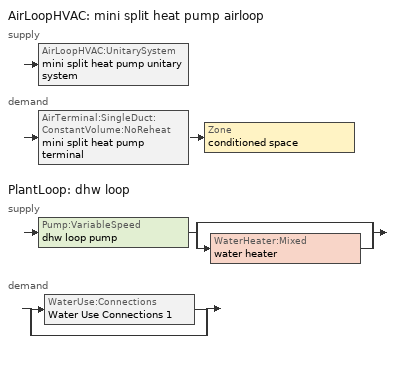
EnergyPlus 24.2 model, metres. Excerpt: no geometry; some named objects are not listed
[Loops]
AirLoopHVAC 'mini split heat pump airloop'
 supply: AirLoopHVAC:UnitarySystem 'mini split heat pump unitary system'
 demand: AirTerminal:SingleDuct:ConstantVolume:NoReheat 'mini split heat pump terminal' > Zone 'conditioned space'
PlantLoop 'dhw loop'
 supply: Pump:VariableSpeed 'dhw loop pump' > split
  | bypass
  | WaterHeater:Mixed 'water heater'
 demand: split
  | WaterUse:Connections 'Water Use Connections 1'
  | bypass
[ZoneControl:Thermostat]
conditioned space Thermostat: Zone or ZoneList=conditioned space; Control Type Schedule=conditioned space Thermostat Schedule; Control 1=conditioned space temperature setpoint; Temperature Difference Between Cutout And Setpoint {deltaC}=0
[ThermostatSetpoint:DualSetpoint]
conditioned space temperature setpoint: Heating Setpoint Temperature Schedule=heating setpoint; Cooling Setpoint Temperature Schedule=cooling setpoint
[AirLoopHVAC:UnitarySystem] Control Type=Load; Controlling Zone or Thermostat Location=conditioned space; Dehumidification Control Type=None; Availability Schedule=Always On Discrete; Fan Placement=BlowThrough; DX Heating Coil Sizing Ratio=1; Use DOAS DX Cooling Coil=No; Minimum Supply Air Temperature {C}=2; Latent Load Control=SensibleOnlyLoadControl; Heating Supply Air Flow Rate Method=SupplyAirFlowRate; No Load Supply Air Flow Rate Method=SupplyAirFlowRate; No Load Supply Air Flow Rate {m3/s}=0; No Load Supply Air Flow Rate Control Set To Low Speed=Yes; Maximum Supply Air Temperature {C}=48.8889; Maximum Outdoor Dry-Bulb Temperature for Supplemental Heater Operation {C}=21; Ancillary On-Cycle Electric Power {W}=0; Ancillary Off-Cycle Electric Power {W}=0
Name | Supply Fan | Supply Air Fan Operating Mode Schedule | Heating Coil | Cooling Supply Air Flow Rate Method | Heating Supply Air Flow Rate {m3/s} | Cooling Coil | Cooling Supply Air Flow Rate {m3/s} | Design Specification Multispeed Object
unit heater unitary system | unit heater supply fan | unit heater auto fan schedule | unit heater htg coil | None | 0.00141584
mini split heat pump unitary system | mini split heat pump supply fan | mini split heat pump auto fan schedule | mini split heat pump htg coil | SupplyAirFlowRate | 0.637601 | mini split heat pump clg coil | 0.637601 | Unitary System Performance Multispeed 1
[Fan:SystemModel] Availability Schedule=Always On Discrete; Speed Control Method=Discrete; Electric Power Minimum Flow Rate Fraction=0.2; Design Pressure Rise {Pa}=500; Motor Efficiency=1; Motor In Air Stream Fraction=1; Design Electric Power Consumption {W}=Autosize; Design Power Sizing Method=PowerPerFlow; Electric Power Per Unit Flow Rate Per Unit Pressure {W/((m3/s)-Pa)}=1.66667; Fan Total Efficiency=0.7; Motor Loss Radiative Fraction=0
Name | Design Maximum Air Flow Rate {m3/s} | Electric Power Per Unit Flow Rate {W/(m3/s)} | Number of Speeds | Speed Flow Fraction 1 | Speed Electric Power Fraction 1 | Speed Flow Fraction 2 | Speed Electric Power Fraction 2 | Speed Flow Fraction 3 | Speed Electric Power Fraction 3 | Speed Flow Fraction 4 | Speed Electric Power Fraction 4
unit heater supply fan | 0.00141584 | 1e-06 | 1 | 1 | 1
mini split heat pump supply fan | 0.785223 | 148.322 | 4 | 0.20706 | 0.00888 | 0.252 | 0.016 | 0.812 | 0.53539 | 1 | 1
[Coil:Heating:Fuel]
unit heater htg coil: Availability Schedule=Always On Discrete; Fuel Type=Propane; Burner Efficiency=0.3; Nominal Capacity {W}=0.293071; On Cycle Parasitic Electric Load {W}=0; Off Cycle Parasitic Fuel Load {W}=0
[ZoneHVAC:Baseboard:Convective:Electric]
electric baseboard: Availability Schedule=Always On Discrete; Heating Design Capacity {W}=13065.7; Efficiency=1
[AirTerminal:SingleDuct:ConstantVolume:NoReheat]
mini split heat pump terminal: Availability Schedule=Always On Discrete; Maximum Air Flow Rate {m3/s}=0.637601
[Zone equipment]
conditioned space: unit heater unitary system, electric baseboard, mini split heat pump terminal
[AirLoopHVAC]
mini split heat pump airloop: Design Supply Air Flow Rate {m3/s}=0.637601; Design Return Air Flow Fraction of Supply Air Flow=1
[Sizing:System]
mini split heat pump airloop: Type of Load to Size On=Sensible; Design Outdoor Air Flow Rate {m3/s}=Autosize; Central Heating Maximum System Air Flow Ratio=0.3; Preheat Design Temperature {C}=7; Preheat Design Humidity Ratio {kgWater/kgDryAir}=0.008; Precool Design Temperature {C}=12.8; Precool Design Humidity Ratio {kgWater/kgDryAir}=0.008; Central Cooling Design Supply Air Temperature {C}=12.8; Central Heating Design Supply Air Temperature {C}=16.7; Type of Zone Sum to Use=NonCoincident; 100% Outdoor Air in Cooling=Yes; 100% Outdoor Air in Heating=Yes; Central Cooling Design Supply Air Humidity Ratio {kgWater/kgDryAir}=0.0085; Central Heating Design Supply Air Humidity Ratio {kgWater/kgDryAir}=0.008; Cooling Supply Air Flow Rate Method=DesignDay; Cooling Supply Air Flow Rate {m3/s}=0; Cooling Supply Air Flow Rate Per Floor Area {m3/s-m2}=0.00996765; Cooling Fraction of Autosized Cooling Supply Air Flow Rate=1; Cooling Supply Air Flow Rate Per Unit Cooling Capacity {m3/s-W}=3.94755e-05; Heating Supply Air Flow Rate Method=DesignDay; Heating Supply Air Flow Rate {m3/s}=0; Heating Supply Air Flow Rate Per Floor Area {m3/s-m2}=0.00996765; Heating Fraction of Autosized Heating Supply Air Flow Rate=1; Heating Fraction of Autosized Cooling Supply Air Flow Rate=1; Heating Supply Air Flow Rate Per Unit Heating Capacity {m3/s-W}=3.15882e-05; System Outdoor Air Method=ZoneSum; Zone Maximum Outdoor Air Fraction=1; Cooling Design Capacity Method=CoolingDesignCapacity; Cooling Design Capacity {W}=Autosize; Cooling Design Capacity Per Floor Area {W/m2}=234.7; Fraction of Autosized Cooling Design Capacity=1; Heating Design Capacity Method=HeatingDesignCapacity; Heating Design Capacity {W}=Autosize; Heating Design Capacity Per Floor Area {W/m2}=157; Fraction of Autosized Heating Design Capacity=1; Central Cooling Capacity Control Method=OnOff; Occupant Diversity=Autosize
[AvailabilityManager:Scheduled]
mini split heat pump airloop Availability Manager: Schedule=Always On Discrete
[Coil:Heating:DX:MultiSpeed]
mini split heat pump htg coil: Availability Schedule=Always On Discrete; Minimum Outdoor Dry-Bulb Temperature for Compressor Operation {C}=-28.8889; Crankcase Heater Capacity {W}=50; Maximum Outdoor Dry-Bulb Temperature for Crankcase Heater Operation {C}=10; Defrost Energy Input Ratio Function of Temperature Curve=Defrosteir; Maximum Outdoor Dry-Bulb Temperature for Defrost Operation {C}=4.44444; Defrost Strategy=ReverseCycle; Defrost Control=Timed; Defrost Time Period Fraction=0.058333; Resistive Defrost Heater Capacity {W}=AutoSize; Apply Part Load Fraction to Speeds Greater than 1=No; Fuel Type=Electricity; Region number for Calculating HSPF=4; Number of Speeds=2; Speed Gross Rated Heating Capacity 1 {W}=3684.38; Speed Gross Rated Heating COP 1 {W/W}=3.44505; Speed Rated Air Flow Rate 1 {m3/s}=0.197872; Speed Rated Supply Air Fan Power Per Volume Flow Rate 2017 1 {W/(m3/s)}=773.3; Speed Rated Supply Air Fan Power Per Volume Flow Rate 2023 1 {W/(m3/s)}=934.4; Speed Heating Capacity Function of Temperature Curve Name 1=Heat-CAP-fT1; Speed Heating Capacity Function of Flow Fraction Curve Name 1=Heat-CAP-fFF1; Speed Energy Input Ratio Function of Temperature Curve Name 1=Heat-EIR-fT1; Speed Energy Input Ratio Function of Flow Fraction Curve Name 1=Heat-EIR-fFF1; Speed Part Load Fraction Correlation Curve Name 1=Heat-PLF-fPLR1; Speed Rated Waste Heat Fraction of Power Input 1=0.2; Speed Waste Heat Function of Temperature Curve Name 1=ConstantBiquadratic 1; Speed Gross Rated Heating Capacity 2 {W}=14511.5; Speed Gross Rated Heating COP 2 {W/W}=2.26313; Speed Rated Air Flow Rate 2 {m3/s}=0.785204; Speed Rated Supply Air Fan Power Per Volume Flow Rate 2017 2 {W/(m3/s)}=773.3; Speed Rated Supply Air Fan Power Per Volume Flow Rate 2023 2 {W/(m3/s)}=934.4; Speed Heating Capacity Function of Temperature Curve Name 2=Heat-CAP-fT2; Speed Heating Capacity Function of Flow Fraction Curve Name 2=Heat-CAP-fFF2; Speed Energy Input Ratio Function of Temperature Curve Name 2=Heat-EIR-fT2; Speed Energy Input Ratio Function of Flow Fraction Curve Name 2=Heat-EIR-fFF2; Speed Part Load Fraction Correlation Curve Name 2=Heat-PLF-fPLR2; Speed Rated Waste Heat Fraction of Power Input 2=0.2; Speed Waste Heat Function of Temperature Curve Name 2=ConstantBiquadratic 1
[Coil:Cooling:DX:MultiSpeed]
mini split heat pump clg coil: Availability Schedule=Always On Discrete; Condenser Type=AirCooled; Minimum Outdoor Dry-Bulb Temperature for Compressor Operation {C}=-25; Apply Part Load Fraction to Speeds Greater than 1=No; Apply Latent Degradation to Speeds Greater than 1=No; Crankcase Heater Capacity {W}=50; Maximum Outdoor Dry-Bulb Temperature for Crankcase Heater Operation {C}=10; Basin Heater Capacity {W/K}=0; Basin Heater Setpoint Temperature {C}=2; Fuel Type=Electricity; Number of Speeds=2; Speed Gross Rated Total Cooling Capacity 1 {W}=3029.89; Speed Gross Rated Sensible Heat Ratio 1=0.806404; Speed Gross Rated Cooling COP 1 {W/W}=2.66132; Speed Rated Air Flow Rate 1 {m3/s}=0.162584; Speed Rated Evaporator Fan Power Per Volume Flow Rate 2017 1 {W/(m3/s)}=773.3; Speed Rated Evaporator Fan Power Per Volume Flow Rate 2023 1 {W/(m3/s)}=934.4; Speed Total Cooling Capacity Function of Temperature Curve Name 1=Cool-CAP-fT1; Speed Total Cooling Capacity Function of Flow Fraction Curve Name 1=Cool-CAP-fFF1; Speed Energy Input Ratio Function of Temperature Curve Name 1=Cool-EIR-fT1; Speed Energy Input Ratio Function of Flow Fraction Curve Name 1=Cool-EIR-fFF1; Speed Part Load Fraction Correlation Curve Name 1=Cool-PLF-fPLR1; Speed Nominal Time for Condensate Removal to Begin 1 {s}=1000; Speed Ratio of Initial Moisture Evaporation Rate and Steady State Latent Capacity 1=1.5; Speed Maximum Cycling Rate 1 {cycles/hr}=3; Speed Latent Capacity Time Constant 1 {s}=45; Speed Rated Waste Heat Fraction of Power Input 1=0.2; Speed Waste Heat Function of Temperature Curve Name 1=ConstantBiquadratic; Speed Evaporative Condenser Effectiveness 1=0.9; Speed Evaporative Condenser Air Flow Rate 1 {m3/s}=AutoSize; Speed Rated Evaporative Condenser Pump Power Consumption 1 {W}=AutoSize; Speed Gross Rated Total Cooling Capacity 2 {W}=11940.2; Speed Gross Rated Sensible Heat Ratio 2=0.759942; Speed Gross Rated Cooling COP 2 {W/W}=2.2379; Speed Rated Air Flow Rate 2 {m3/s}=0.637585; Speed Rated Evaporator Fan Power Per Volume Flow Rate 2017 2 {W/(m3/s)}=773.3; Speed Rated Evaporator Fan Power Per Volume Flow Rate 2023 2 {W/(m3/s)}=934.4; Speed Total Cooling Capacity Function of Temperature Curve Name 2=Cool-CAP-fT2; Speed Total Cooling Capacity Function of Flow Fraction Curve Name 2=Cool-CAP-fFF2; Speed Energy Input Ratio Function of Temperature Curve Name 2=Cool-EIR-fT2; Speed Energy Input Ratio Function of Flow Fraction Curve Name 2=Cool-EIR-fFF2; Speed Part Load Fraction Correlation Curve Name 2=Cool-PLF-fPLR2; Speed Nominal Time for Condensate Removal to Begin 2 {s}=1000; Speed Ratio of Initial Moisture Evaporation Rate and Steady State Latent Capacity 2=1.5; Speed Maximum Cycling Rate 2 {cycles/hr}=3; Speed Latent Capacity Time Constant 2 {s}=45; Speed Rated Waste Heat Fraction of Power Input 2=0.2; Speed Waste Heat Function of Temperature Curve Name 2=ConstantBiquadratic; Speed Evaporative Condenser Effectiveness 2=0.9; Speed Evaporative Condenser Air Flow Rate 2 {m3/s}=AutoSize; Speed Rated Evaporative Condenser Pump Power Consumption 2 {W}=AutoSize
[UnitarySystemPerformance:Multispeed]
Unitary System Performance Multispeed 1: Number of Speeds for Heating=2; Number of Speeds for Cooling=2; Single Mode Operation=No; No Load Supply Air Flow Rate Ratio=1; Heating Speed Supply Air Flow Ratio 1=0.310345; Cooling Speed Supply Air Flow Ratio 1=0.255; Heating Speed Supply Air Flow Ratio 2=1.23153; Cooling Speed Supply Air Flow Ratio 2=1
[PlantLoop]
dhw loop: Fluid Type=Water; Plant Equipment Operation Scheme=dhw loop Operation Schemes; Maximum Loop Temperature {C}=100; Minimum Loop Temperature {C}=0; Maximum Loop Flow Rate {m3/s}=0.01; Minimum Loop Flow Rate {m3/s}=0; Plant Loop Volume {m3}=0.003; Load Distribution Scheme=Optimal; Plant Loop Demand Calculation Scheme=SingleSetpoint; Common Pipe Simulation=None
[Sizing:Plant]
dhw loop: Loop Type=Heating; Design Loop Exit Temperature {C}=56; Loop Design Temperature Difference {deltaC}=5.55556; Sizing Option=NonCoincident; Zone Timesteps in Averaging Window=1; Coincident Sizing Factor Mode=None
[Pump:VariableSpeed]
dhw loop pump: Design Maximum Flow Rate {m3/s}=0.01; Design Pump Head {Pa}=1; Design Power Consumption {W}=0; Motor Efficiency=0.85; Fraction of Motor Inefficiencies to Fluid Stream=0; Coefficient 1 of the Part Load Performance Curve=0; Coefficient 2 of the Part Load Performance Curve=1; Coefficient 3 of the Part Load Performance Curve=0; Coefficient 4 of the Part Load Performance Curve=0; Design Minimum Flow Rate {m3/s}=0; Pump Control Type=Intermittent; Skin Loss Radiative Fraction=0.5; Design Power Sizing Method=PowerPerFlowPerPressure; Design Electric Power per Unit Flow Rate {W/(m3/s)}=348701.1; Design Shaft Power per Unit Flow Rate per Unit Head {W/((m3/s)-Pa)}=1.28205; Design Minimum Flow Rate Fraction=0
[WaterHeater:Mixed]
water heater: Tank Volume {m3}=0.245635; Setpoint Temperature Schedule=water heater setpoint; Deadband Temperature Difference {deltaC}=2; Maximum Temperature Limit {C}=99; Heater Control Type=Cycle; Heater Maximum Capacity {W}=11999.8; Heater Minimum Capacity {W}=0; Heater Ignition Minimum Flow Rate {m3/s}=0; Heater Ignition Delay {s}=0; Heater Fuel Type=Electricity; Heater Thermal Efficiency=1; Off Cycle Parasitic Fuel Consumption Rate {W}=0; Off Cycle Parasitic Fuel Type=Electricity; Off Cycle Parasitic Heat Fraction to Tank=0; On Cycle Parasitic Fuel Consumption Rate {W}=0; On Cycle Parasitic Fuel Type=Electricity; On Cycle Parasitic Heat Fraction to Tank=0; Ambient Temperature Indicator=Zone; Ambient Temperature Zone=conditioned space; Off Cycle Loss Coefficient to Ambient Temperature {W/K}=2.93714; Off Cycle Loss Fraction to Zone=1; On Cycle Loss Coefficient to Ambient Temperature {W/K}=2.93714; On Cycle Loss Fraction to Zone=1; Use Side Effectiveness=1; Source Side Effectiveness=1; Use Side Design Flow Rate {m3/s}=Autosize; Source Side Design Flow Rate {m3/s}=Autosize; Indirect Water Heating Recovery Time {hr}=1.5; Source Side Flow Control Mode=IndirectHeatPrimarySetpoint
[WaterHeater:Sizing]
water heater: Design Mode=PeakDraw; Time Storage Can Meet Peak Draw {hr}=0.538503; Time for Tank Recovery {hr}=0; Nominal Tank Volume for Autosizing Plant Connections {m3}=1
[SetpointManager:Scheduled]
Setpoint Manager Scheduled 1: Control Variable=Temperature; Schedule=dhw temp
[WaterUse:Connections]
Water Use Connections 1: Drain Water Heat Exchanger Type=None; Drain Water Heat Exchanger Destination=Plant; Water Use Equipment Name 1=dhw fixtures; Water Use Equipment Name 2=dhw distribution waste; Water Use Equipment Name 3=clothes washer; Water Use Equipment Name 4=dishwasher
[WaterUse:Equipment]
Name | Peak Flow Rate {m3/s} | Flow Rate Fraction Schedule | Target Temperature Schedule
dhw fixtures | 4.42001e-06 | dhw fixtures schedule | mixed water temperature schedule
dhw distribution waste | 1.33996e-06 | dhw fixtures schedule | mixed water temperature schedule
clothes washer | 9.69919e-07 | clothes washer schedule
dishwasher | 2.90872e-07 | dishwasher schedule
[PlantEquipmentOperationSchemes]
dhw loop Operation Schemes: Control Scheme Object Type 1=PlantEquipmentOperation:HeatingLoad; Control Scheme Name 1=dhw loop Heating Operation Scheme; Control Scheme Schedule Name 1=Always On Discrete
[PlantEquipmentOperation:HeatingLoad]
dhw loop Heating Operation Scheme: Load Range Lower Limit 1 {W}=0; Load Range Upper Limit 1 {W}=1000000000; Range Equipment List Name 1=dhw loop Heating Equipment List
[PlantEquipmentList]
dhw loop Heating Equipment List: WaterHeater:Mixed, water heater
[EnergyManagementSystem:GlobalVariable]
infil_program_Qfan
infil_program_Qinf
mini_split_heat_pump_airloop_Fan_RTF
natural_vent_program_Qnv
natural_vent_program_Qwhf
[EnergyManagementSystem:InternalVariable]
mini_split_heat_pump_airloop_max_sup_fan_mfr: Internal Data Index Key=mini split heat pump supply fan; Internal Data Type=Fan Maximum Mass Flow Rate
[EnergyManagementSystem:Sensor]
Name | Output:Variable or Output:Meter Index Key | Output:Variable or Output:Meter
airflow_gain | infil flow | Infiltration Sensible Heat Gain Energy
airflow_gain_1 | natural vent flow | Infiltration Sensible Heat Gain Energy
airflow_gain_2 | whole house fan flow | Infiltration Sensible Heat Gain Energy
airflow_loss | infil flow | Infiltration Sensible Heat Loss Energy
airflow_loss_1 | natural vent flow | Infiltration Sensible Heat Loss Energy
airflow_loss_2 | whole house fan flow | Infiltration Sensible Heat Loss Energy
clg_load_cond |  | Cooling:EnergyTransfer:Zone:CONDITIONED SPACE
clg_sp_s; clg_sp_s_1 | cooling setpoint | Schedule Value
clothes_dryer_exhaust_0_sch_s | clothes dryer exhaust 0 schedule | Schedule Value
conditioned_space_clg_unmet_s | conditioned space | Zone Cooling Setpoint Not Met Time
conditioned_space_htg_unmet_s | conditioned space | Zone Heating Setpoint Not Met Time
cool_season | cooling season schedule | Schedule Value
dhw_loss | water heater | Water Heater Heat Loss Energy
dhw_rtf | water heater | Water Heater Runtime Fraction
fridge_tin_s; tin_s; tin_s_1 | conditioned space | Zone Mean Air Temperature
htg_load_cond |  | Heating:EnergyTransfer:Zone:CONDITIONED SPACE
htg_sp_s; htg_sp_s_1 | heating setpoint | Schedule Value
ig_ee_conv | clothes dryer | Electric Equipment Convective Heating Energy
ig_ee_conv_1 | clothes washer | Electric Equipment Convective Heating Energy
ig_ee_conv_2 | cooking range | Electric Equipment Convective Heating Energy
ig_ee_conv_3 | dishwasher | Electric Equipment Convective Heating Energy
ig_ee_conv_4 | fridge | Electric Equipment Convective Heating Energy
ig_ee_conv_5 | misc plug loads | Electric Equipment Convective Heating Energy
ig_ee_conv_6 | whole house fan | Electric Equipment Convective Heating Energy
ig_ee_rad | clothes dryer | Electric Equipment Radiant Heating Energy
ig_ee_rad_1 | clothes washer | Electric Equipment Radiant Heating Energy
ig_ee_rad_2 | cooking range | Electric Equipment Radiant Heating Energy
ig_ee_rad_3 | dishwasher | Electric Equipment Radiant Heating Energy
ig_ee_rad_4 | fridge | Electric Equipment Radiant Heating Energy
ig_ee_rad_5 | misc plug loads | Electric Equipment Radiant Heating Energy
ig_ee_rad_6 | whole house fan | Electric Equipment Radiant Heating Energy
ig_lgt_conv | interior lighting | Lights Convective Heating Energy
ig_lgt_rad | interior lighting | Lights Radiant Heating Energy
ig_lgt_vis | interior lighting | Lights Visible Radiation Heating Energy
ig_oe_conv | clothes dryer 1 | Other Equipment Convective Heating Energy
ig_oe_conv_1 | cooking range 1 | Other Equipment Convective Heating Energy
ig_oe_conv_2 | general water use latent | Other Equipment Convective Heating Energy
ig_oe_conv_3 | general water use sensible | Other Equipment Convective Heating Energy
ig_oe_conv_4 | water heater energy adjustment1 | Other Equipment Convective Heating Energy
ig_oe_rad | clothes dryer 1 | Other Equipment Radiant Heating Energy
ig_oe_rad_1 | cooking range 1 | Other Equipment Radiant Heating Energy
ig_oe_rad_2 | general water use latent | Other Equipment Radiant Heating Energy
ig_oe_rad_3 | general water use sensible | Other Equipment Radiant Heating Energy
ig_oe_rad_4 | water heater energy adjustment1 | Other Equipment Radiant Heating Energy
ig_ppl_conv | occupants | People Convective Heating Energy
ig_ppl_rad | occupants | People Radiant Heating Energy
im_conv | furniture mass conditioned space 1 | Surface Inside Face Convection Heat Gain Energy
im_conv_1 | partition wall mass | Surface Inside Face Convection Heat Gain Energy
im_ig | furniture mass conditioned space 1 | Surface Inside Face Internal Gains Radiation Heat Gain Energy
im_ig_1 | partition wall mass | Surface Inside Face Internal Gains Radiation Heat Gain Energy
im_lgt | furniture mass conditioned space 1 | Surface Inside Face Lights Radiation Heat Gain Energy
im_lgt_1 | partition wall mass | Surface Inside Face Lights Radiation Heat Gain Energy
im_sol | furniture mass conditioned space 1 | Surface Inside Face Solar Radiation Heat Gain Energy
im_sol_1 | partition wall mass | Surface Inside Face Solar Radiation Heat Gain Energy
im_surf | furniture mass conditioned space 1 | Surface Inside Face Net Surface Thermal Radiation Heat Gain Energy
im_surf_1 | partition wall mass | Surface Inside Face Net Surface Thermal Radiation Heat Gain Energy
mech_vent_range_fan_0_sch_s | mech vent range fan 0 schedule | Schedule Value
mini_split_heat_pump_airloop_Fan_RTF_s | mini split heat pump supply fan | Fan Runtime Fraction Speed 1
mini_split_heat_pump_airloop_Fan_RTF_s_1 | mini split heat pump supply fan | Fan Runtime Fraction Speed 2
mini_split_heat_pump_airloop_Fan_RTF_s_2 | mini split heat pump supply fan | Fan Runtime Fraction Speed 3
mini_split_heat_pump_airloop_Fan_RTF_s_3 | mini split heat pump supply fan | Fan Runtime Fraction Speed 4
mini_split_heat_pump_clg_coil_s | mini split heat pump clg coil | Cooling Coil Total Cooling Energy
mini_split_heat_pump_htg_coil_s | mini split heat pump htg coil | Heating Coil Heating Energy
mini_split_heat_pump_supply_fan_s | mini split heat pump supply fan | Fan Electricity Energy
mv_conv | mech vent house fan | Electric Equipment Convective Heating Energy
mv_conv_1 | mech vent house fan cfis | Electric Equipment Convective Heating Energy
mv_conv_2 | mech vent range fan 0 | Electric Equipment Convective Heating Energy
mv_conv_3 | mech vent house fan latent load | Other Equipment Convective Heating Energy
mv_conv_4 | mech vent house fan sensible load | Other Equipment Convective Heating Energy
mv_rad | mech vent house fan | Electric Equipment Radiant Heating Energy
mv_rad_1 | mech vent house fan cfis | Electric Equipment Radiant Heating Energy
mv_rad_2 | mech vent range fan 0 | Electric Equipment Radiant Heating Energy
mv_rad_3 | mech vent house fan latent load | Other Equipment Radiant Heating Energy
mv_rad_4 | mech vent house fan sensible load | Other Equipment Radiant Heating Energy
natural_vent_s | natural vent schedule | Schedule Value
out_pb_s |  | Site Outdoor Air Barometric Pressure
out_wt_s |  | Site Outdoor Air Humidity Ratio
site_vw_s |  | Site Wind Speed
ss_back_out | Window1 | Surface Window Shortwave from Zone Back Out Window Heat Transfer Rate
ss_back_out_1 | Window12 | Surface Window Shortwave from Zone Back Out Window Heat Transfer Rate
ss_back_out_10 | Window4 | Surface Window Shortwave from Zone Back Out Window Heat Transfer Rate
ss_back_out_11 | Window5 | Surface Window Shortwave from Zone Back Out Window Heat Transfer Rate
ss_back_out_12 | Window6 | Surface Window Shortwave from Zone Back Out Window Heat Transfer Rate
ss_back_out_13 | Window8 | Surface Window Shortwave from Zone Back Out Window Heat Transfer Rate
ss_back_out_2 | Window13 | Surface Window Shortwave from Zone Back Out Window Heat Transfer Rate
ss_back_out_3 | Window14 | Surface Window Shortwave from Zone Back Out Window Heat Transfer Rate
ss_back_out_4 | Window15 | Surface Window Shortwave from Zone Back Out Window Heat Transfer Rate
ss_back_out_5 | Window16 | Surface Window Shortwave from Zone Back Out Window Heat Transfer Rate
ss_back_out_6 | Window17 | Surface Window Shortwave from Zone Back Out Window Heat Transfer Rate
ss_back_out_7 | Window18 | Surface Window Shortwave from Zone Back Out Window Heat Transfer Rate
ss_back_out_8 | Window19 | Surface Window Shortwave from Zone Back Out Window Heat Transfer Rate
ss_back_out_9 | Window3 | Surface Window Shortwave from Zone Back Out Window Heat Transfer Rate
ss_conv | Door1 | Surface Inside Face Convection Heat Gain Energy
ss_conv_1 | Window1 | Surface Inside Face Convection Heat Gain Energy
ss_conv_10 | Window3 | Surface Inside Face Convection Heat Gain Energy
ss_conv_11 | Window4 | Surface Inside Face Convection Heat Gain Energy
ss_conv_12 | Window5 | Surface Inside Face Convection Heat Gain Energy
ss_conv_13 | Window6 | Surface Inside Face Convection Heat Gain Energy
ss_conv_14 | Window8 | Surface Inside Face Convection Heat Gain Energy
ss_conv_2 | Window12 | Surface Inside Face Convection Heat Gain Energy
ss_conv_3 | Window13 | Surface Inside Face Convection Heat Gain Energy
ss_conv_4 | Window14 | Surface Inside Face Convection Heat Gain Energy
ss_conv_5 | Window15 | Surface Inside Face Convection Heat Gain Energy
ss_conv_6 | Window16 | Surface Inside Face Convection Heat Gain Energy
ss_conv_7 | Window17 | Surface Inside Face Convection Heat Gain Energy
ss_conv_8 | Window18 | Surface Inside Face Convection Heat Gain Energy
ss_conv_9 | Window19 | Surface Inside Face Convection Heat Gain Energy
ss_ig | Door1 | Surface Inside Face Internal Gains Radiation Heat Gain Energy
ss_ig_1 | Window1 | Surface Inside Face Internal Gains Radiation Heat Gain Energy
ss_ig_10 | Window3 | Surface Inside Face Internal Gains Radiation Heat Gain Energy
ss_ig_11 | Window4 | Surface Inside Face Internal Gains Radiation Heat Gain Energy
ss_ig_12 | Window5 | Surface Inside Face Internal Gains Radiation Heat Gain Energy
ss_ig_13 | Window6 | Surface Inside Face Internal Gains Radiation Heat Gain Energy
ss_ig_14 | Window8 | Surface Inside Face Internal Gains Radiation Heat Gain Energy
ss_ig_2 | Window12 | Surface Inside Face Internal Gains Radiation Heat Gain Energy
ss_ig_3 | Window13 | Surface Inside Face Internal Gains Radiation Heat Gain Energy
ss_ig_4 | Window14 | Surface Inside Face Internal Gains Radiation Heat Gain Energy
ss_ig_5 | Window15 | Surface Inside Face Internal Gains Radiation Heat Gain Energy
ss_ig_6 | Window16 | Surface Inside Face Internal Gains Radiation Heat Gain Energy
ss_ig_7 | Window17 | Surface Inside Face Internal Gains Radiation Heat Gain Energy
ss_ig_8 | Window18 | Surface Inside Face Internal Gains Radiation Heat Gain Energy
ss_ig_9 | Window19 | Surface Inside Face Internal Gains Radiation Heat Gain Energy
ss_lgt | Door1 | Surface Inside Face Lights Radiation Heat Gain Energy
ss_sol | Door1 | Surface Inside Face Solar Radiation Heat Gain Energy
ss_surf | Door1 | Surface Inside Face Net Surface Thermal Radiation Heat Gain Energy
ss_surf_1 | Window1 | Surface Inside Face Net Surface Thermal Radiation Heat Gain Energy
ss_surf_10 | Window3 | Surface Inside Face Net Surface Thermal Radiation Heat Gain Energy
ss_surf_11 | Window4 | Surface Inside Face Net Surface Thermal Radiation Heat Gain Energy
ss_surf_12 | Window5 | Surface Inside Face Net Surface Thermal Radiation Heat Gain Energy
ss_surf_13 | Window6 | Surface Inside Face Net Surface Thermal Radiation Heat Gain Energy
ss_surf_14 | Window8 | Surface Inside Face Net Surface Thermal Radiation Heat Gain Energy
ss_surf_2 | Window12 | Surface Inside Face Net Surface Thermal Radiation Heat Gain Energy
ss_surf_3 | Window13 | Surface Inside Face Net Surface Thermal Radiation Heat Gain Energy
ss_surf_4 | Window14 | Surface Inside Face Net Surface Thermal Radiation Heat Gain Energy
ss_surf_5 | Window15 | Surface Inside Face Net Surface Thermal Radiation Heat Gain Energy
ss_surf_6 | Window16 | Surface Inside Face Net Surface Thermal Radiation Heat Gain Energy
ss_surf_7 | Window17 | Surface Inside Face Net Surface Thermal Radiation Heat Gain Energy
ss_surf_8 | Window18 | Surface Inside Face Net Surface Thermal Radiation Heat Gain Energy
ss_surf_9 | Window19 | Surface Inside Face Net Surface Thermal Radiation Heat Gain Energy
ss_trans_in | Window1 | Surface Window Transmitted Solar Radiation Rate
ss_trans_in_1 | Window12 | Surface Window Transmitted Solar Radiation Rate
ss_trans_in_10 | Window4 | Surface Window Transmitted Solar Radiation Rate
ss_trans_in_11 | Window5 | Surface Window Transmitted Solar Radiation Rate
ss_trans_in_12 | Window6 | Surface Window Transmitted Solar Radiation Rate
ss_trans_in_13 | Window8 | Surface Window Transmitted Solar Radiation Rate
ss_trans_in_2 | Window13 | Surface Window Transmitted Solar Radiation Rate
ss_trans_in_3 | Window14 | Surface Window Transmitted Solar Radiation Rate
ss_trans_in_4 | Window15 | Surface Window Transmitted Solar Radiation Rate
ss_trans_in_5 | Window16 | Surface Window Transmitted Solar Radiation Rate
ss_trans_in_6 | Window17 | Surface Window Transmitted Solar Radiation Rate
ss_trans_in_7 | Window18 | Surface Window Transmitted Solar Radiation Rate
ss_trans_in_8 | Window19 | Surface Window Transmitted Solar Radiation Rate
ss_trans_in_9 | Window3 | Surface Window Transmitted Solar Radiation Rate
ss_trans_out | Window1 | Surface Inside Face Initial Transmitted Diffuse Transmitted Out Window Solar Radiation Rate
ss_trans_out_1 | Window12 | Surface Inside Face Initial Transmitted Diffuse Transmitted Out Window Solar Radiation Rate
ss_trans_out_10 | Window4 | Surface Inside Face Initial Transmitted Diffuse Transmitted Out Window Solar Radiation Rate
ss_trans_out_11 | Window5 | Surface Inside Face Initial Transmitted Diffuse Transmitted Out Window Solar Radiation Rate
ss_trans_out_12 | Window6 | Surface Inside Face Initial Transmitted Diffuse Transmitted Out Window Solar Radiation Rate
ss_trans_out_13 | Window8 | Surface Inside Face Initial Transmitted Diffuse Transmitted Out Window Solar Radiation Rate
ss_trans_out_2 | Window13 | Surface Inside Face Initial Transmitted Diffuse Transmitted Out Window Solar Radiation Rate
ss_trans_out_3 | Window14 | Surface Inside Face Initial Transmitted Diffuse Transmitted Out Window Solar Radiation Rate
ss_trans_out_4 | Window15 | Surface Inside Face Initial Transmitted Diffuse Transmitted Out Window Solar Radiation Rate
ss_trans_out_5 | Window16 | Surface Inside Face Initial Transmitted Diffuse Transmitted Out Window Solar Radiation Rate
ss_trans_out_6 | Window17 | Surface Inside Face Initial Transmitted Diffuse Transmitted Out Window Solar Radiation Rate
ss_trans_out_7 | Window18 | Surface Inside Face Initial Transmitted Diffuse Transmitted Out Window Solar Radiation Rate
ss_trans_out_8 | Window19 | Surface Inside Face Initial Transmitted Diffuse Transmitted Out Window Solar Radiation Rate
ss_trans_out_9 | Window3 | Surface Inside Face Initial Transmitted Diffuse Transmitted Out Window Solar Radiation Rate
s_conv | Floor1 | Surface Inside Face Convection Heat Gain Energy
s_conv_1 | FoundationWall1 | Surface Inside Face Convection Heat Gain Energy
s_conv_10 | Wall1:180 | Surface Inside Face Convection Heat Gain Energy
s_conv_11 | Wall1:270 | Surface Inside Face Convection Heat Gain Energy
s_conv_12 | Wall1:90 | Surface Inside Face Convection Heat Gain Energy
s_conv_13 | Wall2:0 | Surface Inside Face Convection Heat Gain Energy
s_conv_14 | Wall2:180 | Surface Inside Face Convection Heat Gain Energy
s_conv_15 | Wall2:270 | Surface Inside Face Convection Heat Gain Energy
s_conv_16 | Wall2:90 | Surface Inside Face Convection Heat Gain Energy
s_conv_17 | Wall3:0 | Surface Inside Face Convection Heat Gain Energy
s_conv_18 | Wall3:180 | Surface Inside Face Convection Heat Gain Energy
s_conv_19 | Wall3:270 | Surface Inside Face Convection Heat Gain Energy
s_conv_2 | inferred conditioned ceiling | Surface Inside Face Convection Heat Gain Energy
s_conv_20 | Wall3:90 | Surface Inside Face Convection Heat Gain Energy
s_conv_21 | Wall4:0 | Surface Inside Face Convection Heat Gain Energy
s_conv_22 | Wall4:180 | Surface Inside Face Convection Heat Gain Energy
s_conv_23 | Wall4:270 | Surface Inside Face Convection Heat Gain Energy
s_conv_24 | Wall4:90 | Surface Inside Face Convection Heat Gain Energy
s_conv_3 | inferred conditioned floor | Surface Inside Face Convection Heat Gain Energy
s_conv_4 | RimJoist1:0 | Surface Inside Face Convection Heat Gain Energy
s_conv_5 | RimJoist1:180 | Surface Inside Face Convection Heat Gain Energy
s_conv_6 | RimJoist1:270 | Surface Inside Face Convection Heat Gain Energy
s_conv_7 | RimJoist1:90 | Surface Inside Face Convection Heat Gain Energy
s_conv_8 | Slab1 | Surface Inside Face Convection Heat Gain Energy
s_conv_9 | Wall1:0 | Surface Inside Face Convection Heat Gain Energy
s_ig | Floor1 | Surface Inside Face Internal Gains Radiation Heat Gain Energy
s_ig_1 | FoundationWall1 | Surface Inside Face Internal Gains Radiation Heat Gain Energy
s_ig_10 | Wall1:180 | Surface Inside Face Internal Gains Radiation Heat Gain Energy
s_ig_11 | Wall1:270 | Surface Inside Face Internal Gains Radiation Heat Gain Energy
s_ig_12 | Wall1:90 | Surface Inside Face Internal Gains Radiation Heat Gain Energy
s_ig_13 | Wall2:0 | Surface Inside Face Internal Gains Radiation Heat Gain Energy
s_ig_14 | Wall2:180 | Surface Inside Face Internal Gains Radiation Heat Gain Energy
s_ig_15 | Wall2:270 | Surface Inside Face Internal Gains Radiation Heat Gain Energy
s_ig_16 | Wall2:90 | Surface Inside Face Internal Gains Radiation Heat Gain Energy
s_ig_17 | Wall3:0 | Surface Inside Face Internal Gains Radiation Heat Gain Energy
s_ig_18 | Wall3:180 | Surface Inside Face Internal Gains Radiation Heat Gain Energy
s_ig_19 | Wall3:270 | Surface Inside Face Internal Gains Radiation Heat Gain Energy
s_ig_2 | inferred conditioned ceiling | Surface Inside Face Internal Gains Radiation Heat Gain Energy
s_ig_20 | Wall3:90 | Surface Inside Face Internal Gains Radiation Heat Gain Energy
s_ig_21 | Wall4:0 | Surface Inside Face Internal Gains Radiation Heat Gain Energy
s_ig_22 | Wall4:180 | Surface Inside Face Internal Gains Radiation Heat Gain Energy
s_ig_23 | Wall4:270 | Surface Inside Face Internal Gains Radiation Heat Gain Energy
s_ig_24 | Wall4:90 | Surface Inside Face Internal Gains Radiation Heat Gain Energy
s_ig_3 | inferred conditioned floor | Surface Inside Face Internal Gains Radiation Heat Gain Energy
s_ig_4 | RimJoist1:0 | Surface Inside Face Internal Gains Radiation Heat Gain Energy
s_ig_5 | RimJoist1:180 | Surface Inside Face Internal Gains Radiation Heat Gain Energy
s_ig_6 | RimJoist1:270 | Surface Inside Face Internal Gains Radiation Heat Gain Energy
s_ig_7 | RimJoist1:90 | Surface Inside Face Internal Gains Radiation Heat Gain Energy
s_ig_8 | Slab1 | Surface Inside Face Internal Gains Radiation Heat Gain Energy
s_ig_9 | Wall1:0 | Surface Inside Face Internal Gains Radiation Heat Gain Energy
s_lgt | Floor1 | Surface Inside Face Lights Radiation Heat Gain Energy
s_lgt_1 | FoundationWall1 | Surface Inside Face Lights Radiation Heat Gain Energy
s_lgt_10 | Wall1:180 | Surface Inside Face Lights Radiation Heat Gain Energy
s_lgt_11 | Wall1:270 | Surface Inside Face Lights Radiation Heat Gain Energy
s_lgt_12 | Wall1:90 | Surface Inside Face Lights Radiation Heat Gain Energy
s_lgt_13 | Wall2:0 | Surface Inside Face Lights Radiation Heat Gain Energy
s_lgt_14 | Wall2:180 | Surface Inside Face Lights Radiation Heat Gain Energy
s_lgt_15 | Wall2:270 | Surface Inside Face Lights Radiation Heat Gain Energy
s_lgt_16 | Wall2:90 | Surface Inside Face Lights Radiation Heat Gain Energy
s_lgt_17 | Wall3:0 | Surface Inside Face Lights Radiation Heat Gain Energy
s_lgt_18 | Wall3:180 | Surface Inside Face Lights Radiation Heat Gain Energy
s_lgt_19 | Wall3:270 | Surface Inside Face Lights Radiation Heat Gain Energy
s_lgt_2 | inferred conditioned ceiling | Surface Inside Face Lights Radiation Heat Gain Energy
s_lgt_20 | Wall3:90 | Surface Inside Face Lights Radiation Heat Gain Energy
s_lgt_21 | Wall4:0 | Surface Inside Face Lights Radiation Heat Gain Energy
s_lgt_22 | Wall4:180 | Surface Inside Face Lights Radiation Heat Gain Energy
s_lgt_23 | Wall4:270 | Surface Inside Face Lights Radiation Heat Gain Energy
s_lgt_24 | Wall4:90 | Surface Inside Face Lights Radiation Heat Gain Energy
s_lgt_3 | inferred conditioned floor | Surface Inside Face Lights Radiation Heat Gain Energy
s_lgt_4 | RimJoist1:0 | Surface Inside Face Lights Radiation Heat Gain Energy
s_lgt_5 | RimJoist1:180 | Surface Inside Face Lights Radiation Heat Gain Energy
s_lgt_6 | RimJoist1:270 | Surface Inside Face Lights Radiation Heat Gain Energy
s_lgt_7 | RimJoist1:90 | Surface Inside Face Lights Radiation Heat Gain Energy
s_lgt_8 | Slab1 | Surface Inside Face Lights Radiation Heat Gain Energy
s_lgt_9 | Wall1:0 | Surface Inside Face Lights Radiation Heat Gain Energy
s_sol | Floor1 | Surface Inside Face Solar Radiation Heat Gain Energy
s_sol_1 | FoundationWall1 | Surface Inside Face Solar Radiation Heat Gain Energy
s_sol_10 | Wall1:180 | Surface Inside Face Solar Radiation Heat Gain Energy
s_sol_11 | Wall1:270 | Surface Inside Face Solar Radiation Heat Gain Energy
s_sol_12 | Wall1:90 | Surface Inside Face Solar Radiation Heat Gain Energy
s_sol_13 | Wall2:0 | Surface Inside Face Solar Radiation Heat Gain Energy
s_sol_14 | Wall2:180 | Surface Inside Face Solar Radiation Heat Gain Energy
s_sol_15 | Wall2:270 | Surface Inside Face Solar Radiation Heat Gain Energy
s_sol_16 | Wall2:90 | Surface Inside Face Solar Radiation Heat Gain Energy
s_sol_17 | Wall3:0 | Surface Inside Face Solar Radiation Heat Gain Energy
s_sol_18 | Wall3:180 | Surface Inside Face Solar Radiation Heat Gain Energy
s_sol_19 | Wall3:270 | Surface Inside Face Solar Radiation Heat Gain Energy
s_sol_2 | inferred conditioned ceiling | Surface Inside Face Solar Radiation Heat Gain Energy
s_sol_20 | Wall3:90 | Surface Inside Face Solar Radiation Heat Gain Energy
s_sol_21 | Wall4:0 | Surface Inside Face Solar Radiation Heat Gain Energy
s_sol_22 | Wall4:180 | Surface Inside Face Solar Radiation Heat Gain Energy
s_sol_23 | Wall4:270 | Surface Inside Face Solar Radiation Heat Gain Energy
s_sol_24 | Wall4:90 | Surface Inside Face Solar Radiation Heat Gain Energy
s_sol_3 | inferred conditioned floor | Surface Inside Face Solar Radiation Heat Gain Energy
s_sol_4 | RimJoist1:0 | Surface Inside Face Solar Radiation Heat Gain Energy
s_sol_5 | RimJoist1:180 | Surface Inside Face Solar Radiation Heat Gain Energy
s_sol_6 | RimJoist1:270 | Surface Inside Face Solar Radiation Heat Gain Energy
s_sol_7 | RimJoist1:90 | Surface Inside Face Solar Radiation Heat Gain Energy
s_sol_8 | Slab1 | Surface Inside Face Solar Radiation Heat Gain Energy
s_sol_9 | Wall1:0 | Surface Inside Face Solar Radiation Heat Gain Energy
s_surf | Floor1 | Surface Inside Face Net Surface Thermal Radiation Heat Gain Energy
s_surf_1 | FoundationWall1 | Surface Inside Face Net Surface Thermal Radiation Heat Gain Energy
s_surf_10 | Wall1:180 | Surface Inside Face Net Surface Thermal Radiation Heat Gain Energy
s_surf_11 | Wall1:270 | Surface Inside Face Net Surface Thermal Radiation Heat Gain Energy
s_surf_12 | Wall1:90 | Surface Inside Face Net Surface Thermal Radiation Heat Gain Energy
s_surf_13 | Wall2:0 | Surface Inside Face Net Surface Thermal Radiation Heat Gain Energy
s_surf_14 | Wall2:180 | Surface Inside Face Net Surface Thermal Radiation Heat Gain Energy
s_surf_15 | Wall2:270 | Surface Inside Face Net Surface Thermal Radiation Heat Gain Energy
s_surf_16 | Wall2:90 | Surface Inside Face Net Surface Thermal Radiation Heat Gain Energy
s_surf_17 | Wall3:0 | Surface Inside Face Net Surface Thermal Radiation Heat Gain Energy
s_surf_18 | Wall3:180 | Surface Inside Face Net Surface Thermal Radiation Heat Gain Energy
s_surf_19 | Wall3:270 | Surface Inside Face Net Surface Thermal Radiation Heat Gain Energy
s_surf_2 | inferred conditioned ceiling | Surface Inside Face Net Surface Thermal Radiation Heat Gain Energy
s_surf_20 | Wall3:90 | Surface Inside Face Net Surface Thermal Radiation Heat Gain Energy
s_surf_21 | Wall4:0 | Surface Inside Face Net Surface Thermal Radiation Heat Gain Energy
s_surf_22 | Wall4:180 | Surface Inside Face Net Surface Thermal Radiation Heat Gain Energy
s_surf_23 | Wall4:270 | Surface Inside Face Net Surface Thermal Radiation Heat Gain Energy
s_surf_24 | Wall4:90 | Surface Inside Face Net Surface Thermal Radiation Heat Gain Energy
s_surf_3 | inferred conditioned floor | Surface Inside Face Net Surface Thermal Radiation Heat Gain Energy
s_surf_4 | RimJoist1:0 | Surface Inside Face Net Surface Thermal Radiation Heat Gain Energy
s_surf_5 | RimJoist1:180 | Surface Inside Face Net Surface Thermal Radiation Heat Gain Energy
s_surf_6 | RimJoist1:270 | Surface Inside Face Net Surface Thermal Radiation Heat Gain Energy
s_surf_7 | RimJoist1:90 | Surface Inside Face Net Surface Thermal Radiation Heat Gain Energy
s_surf_8 | Slab1 | Surface Inside Face Net Surface Thermal Radiation Heat Gain Energy
s_surf_9 | Wall1:0 | Surface Inside Face Net Surface Thermal Radiation Heat Gain Energy
tout_db; tout_db_1 | Environment | Site Outdoor Air Drybulb Temperature
tout_s | conditioned space | Zone Outdoor Air Drybulb Temperature
unit_heater_htg_coil_s | unit heater htg coil | Heating Coil Heating Energy
unit_heater_supply_fan_s | unit heater supply fan | Fan Electricity Energy
water_heater_energy | water heater | Water Heater Electricity Rate
water_heater_off_cycle_parasitic | water heater | Water Heater Off Cycle Parasitic Electricity Rate
water_heater_on_cycle_parasitic | water heater | Water Heater On Cycle Parasitic Electricity Rate
win_s | conditioned space | Zone Air Humidity Ratio
[EnergyManagementSystem:Actuator]
Name | Actuated Component Unique | Actuated Component Type | Actuated Component Control Type
fridge_schedule_act | fridge schedule | Schedule:Constant | Schedule Value
infil_flow_act | infil flow | Zone Infiltration | Air Exchange Flow Rate
mech_vent_house_fan_cfis_act | mech vent house fan cfis | ElectricEquipment | Electricity Rate
mech_vent_house_fan_latent_load_act | mech vent house fan latent load | OtherEquipment | Power Level
mech_vent_house_fan_sensible_load_act | mech vent house fan sensible load | OtherEquipment | Power Level
mini_split_heat_pump_supply_fan_pressure_rise_act | mini split heat pump supply fan | Fan | Fan Pressure Rise
mini_split_heat_pump_supply_fan_total_efficiency_act | mini split heat pump supply fan | Fan | Fan Total Efficiency
natural_vent_flow_act | natural vent flow | Zone Infiltration | Air Exchange Flow Rate
Sequential_Fraction_Schedule_2_act | Sequential Fraction Schedule 2 | Schedule:Constant | Schedule Value
water_heater_ec_adj_act | water heater energy adjustment1 | OtherEquipment | Power Level
whole_house_fan_act | whole house fan | ElectricEquipment | Electricity Rate
whole_house_fan_flow_act | whole house fan flow | Zone Infiltration | Air Exchange Flow Rate
whole_house_fan_mix_act | whole house fan mix | ZoneMixing | Air Exchange Flow Rate
[EnergyManagementSystem:Program]
fridge_schedule_program: Set Tin = fridge_tin_s*(9.0/5.0)+32.0; Set fridge_schedule_act = 0; If (Hour == 0); Set fridge_schedule_act = (-0.487+0.019*Tin); ElseIf (Hour == 1); Set fridge_schedule_act = (-0.34+0.016*Tin); ElseIf (Hour == 2); Set fridge_schedule_act = (-0.37+0.017*Tin); ElseIf (Hour == 3); Set fridge_schedule_act = (-0.361+0.016*Tin); ElseIf (Hour == 4); Set fridge_schedule_act = (-0.515+0.018*Tin); ElseIf (Hour == 5); Set fridge_schedule_act = (-0.684+0.021*Tin); ElseIf (Hour == 6); Set fridge_schedule_act = (-0.471+0.019*Tin); ElseIf (Hour == 7); Set fridge_schedule_act = (-0.159+0.015*Tin); ElseIf (Hour == 8); Set fridge_schedule_act = (-0.079+0.015*Tin); ElseIf (Hour == 9); Set fridge_schedule_act = (-0.417+0.019*Tin); ElseIf (Hour == 10); Set fridge_schedule_act = (-0.411+0.018*Tin); ElseIf (Hour == 11); Set fridge_schedule_act = (-0.386+0.018*Tin); ElseIf (Hour == 12); Set fridge_schedule_act = (-0.24+0.016*Tin); ElseIf (Hour == 13); Set fridge_schedule_act = (-0.314+0.017*Tin); ElseIf (Hour == 14); Set fridge_schedule_act = (-0.16+0.015*Tin); ElseIf (Hour == 15); Set fridge_schedule_act = (-0.121+0.015*Tin); ElseIf (Hour == 16); Set fridge_schedule_act = (-0.469+0.02*Tin); ElseIf (Hour == 17); Set fridge_schedule_act = (-0.412+0.02*Tin); ElseIf (Hour == 18); Set fridge_schedule_act = (-0.091+0.017*Tin); ElseIf (Hour == 19); Set fridge_schedule_act = (0.077+0.014*Tin); ElseIf (Hour == 20); Set fridge_schedule_act = (-0.118+0.016*Tin); ElseIf (Hour == 21); Set fridge_schedule_act = (-0.247+0.017*Tin); ElseIf (Hour == 22); Set fridge_schedule_act = (-0.445+0.019*Tin); ElseIf (Hour == 23); Set fridge_schedule_act = (-0.544+0.02*Tin); EndIf
mini_split_heat_pump_supply_fan_disaggregate_program: Set mini_split_heat_pump_supply_fan_clg = 0; Set mini_split_heat_pump_supply_fan_primary_htg = 0; If mini_split_heat_pump_clg_coil_s > 0; Set mini_split_heat_pump_supply_fan_clg = mini_split_heat_pump_supply_fan_s; Else; Set mini_split_heat_pump_supply_fan_primary_htg = mini_split_heat_pump_supply_fan_s; EndIf
mini_split_heat_pump_supply_fan_power_program: If tout_db_1 < -28.89; Set mini_split_heat_pump_supply_fan_pressure_rise_act = 0; Set mini_split_heat_pump_supply_fan_total_efficiency_act = 1; Else; Set mini_split_heat_pump_supply_fan_pressure_rise_act = NULL; Set mini_split_heat_pump_supply_fan_total_efficiency_act = NULL; EndIf
natural_vent_program: Set Tin = tin_s; Set Tout = tout_s; Set Wout = out_wt_s; Set Pbar = out_pb_s; Set Phiout = (@RhFnTdbWPb Tout Wout Pbar); Set MaxHR = 0.0115; Set Tnvsp = (htg_sp_s + clg_sp_s) / 2; Set NVavail = natural_vent_s; Set ClgSsnAvail = cool_season; Set Qnv = 0; Set Qwhf = 0; Set whole_house_fan_mix_act = 0; Set whole_house_fan_act = 0; If ((Wout < MaxHR) && (Tin > Tout) && (Tin > Tnvsp) && (ClgSsnAvail > 0)); Set WHF_Flow = 0; Set Adj = (Tin-Tnvsp)/(Tin-Tout); Set Adj = (@Min Adj 1); Set Adj = (@Max Adj 0); If (WHF_Flow > 0); Set Qwhf = WHF_Flow*Adj; Set whole_house_fan_mix_act = WHF_Flow*Adj; Set WHF_W = 0; Set whole_house_fan_act = WHF_W*Adj; ElseIf (NVavail > 0); Set NVArea = 0.0; Set Cs = 0.00022124201369010793; Set Cw = 3.4820093001162776e-05; Set Tdiff = Tin-Tout; Set dT = (@Abs Tdiff); Set Vwind = site_vw_s; Set SGNV = NVArea*Adj*((((Cs*dT)+(Cw*(Vwind^2)))^0.5)/1000); Set MaxNV = 3.898334648734465; Set Qnv = (@Min SGNV MaxNV); EndIf; EndIf; Set natural_vent_flow_act = Qnv; Set whole_house_fan_flow_act = Qwhf; Set natural_vent_program_Qnv = Qnv; Set natural_vent_program_Qwhf = Qwhf
Sequential_Fraction_Schedule_2_program: If tout_db > 4.444444444444445; Set Sequential_Fraction_Schedule_2_act = 0; Else; Set Sequential_Fraction_Schedule_2_act = NULL; EndIf
total_airflows_program: Set total_infil_flow_rate = 0; Set total_mechvent_flow_rate = 0; Set total_natvent_flow_rate = 0; Set total_whf_flow_rate = 0; Set total_infil_flow_rate = total_infil_flow_rate + (infil_program_Qinf * 1); Set total_mechvent_flow_rate = total_mechvent_flow_rate + (infil_program_Qfan * 1); Set total_natvent_flow_rate = total_natvent_flow_rate + (natural_vent_program_Qnv * 1); Set total_whf_flow_rate = total_whf_flow_rate + (natural_vent_program_Qwhf * 1)
total_loads_program: Set loads_htg_tot = 0; Set loads_clg_tot = 0; If htg_load_cond > 0; Set loads_htg_tot = loads_htg_tot + (htg_load_cond - clg_load_cond) * 1.0; EndIf; Set loads_htg_tot = (@Max loads_htg_tot 0); If clg_load_cond > 0; Set loads_clg_tot = loads_clg_tot + (clg_load_cond - htg_load_cond) * 1.0; EndIf; Set loads_clg_tot = (@Max loads_clg_tot 0)
unit_heater_supply_fan_disaggregate_program: Set unit_heater_supply_fan_primary_htg = 0; If unit_heater_htg_coil_s > 0; Set unit_heater_supply_fan_primary_htg = unit_heater_supply_fan_s; EndIf
[Schedule:Constant]
Name | Hourly Value
Always On Discrete | 1
unit heater auto fan schedule; mini split heat pump auto fan schedule | 0
dhw temp; water heater setpoint | 56
mixed water temperature schedule | 40.5556
[Schedule:Day:Interval]
clothes washer schedule day: No, 01:00, 0.104651, 02:00, 0.0813953, 04:00, 0.0465116, 05:00, 0.0813953, 06:00, 0.127907, 07:00, 0.255814, 08:00, 0.569767, 09:00, 0.848837, 10:00, 1, 11:00, 0.976744, 12:00, 0.872093, 13:00, 0.77907, 14:00, 0.697674, 15:00, 0.569767, 16:00, 0.593023, 17:00, 0.581395, 21:00, 0.569767, 22:00, 0.546512, 23:00, 0.372093, 24:00, 0.197674
clothes washer schedule default day; dishwasher schedule default day; heating setpoint default day; cooling setpoint default day; dhw fixtures schedule default day: No, 24:00, 0
dishwasher schedule day: No, 01:00, 0.135135, 02:00, 0.0630631, 03:00, 0.045045, 05:00, 0.027027, 06:00, 0.0900901, 07:00, 0.18018, 08:00, 0.279279, 09:00, 0.522523, 10:00, 0.585586, 11:00, 0.504505, 12:00, 0.432432, 13:00, 0.378378, 14:00, 0.414414, 15:00, 0.324324, 17:00, 0.342342, 18:00, 0.441441, 19:00, 0.783784, 20:00, 1, 21:00, 0.810811, 22:00, 0.603604, 23:00, 0.396396, 24:00, 0.279279
heating setpoint day: No, 07:00, 18, 23:00, 21, 24:00, 18
cooling setpoint day: No, 24:00, 25
dhw fixtures schedule day: No, 01:00, 0.139535, 02:00, 0.0697674, 03:00, 0.0465116, 04:00, 0.0581395, 05:00, 0.116279, 06:00, 0.395349, 07:00, 0.906977, 08:00, 1, 09:00, 0.930233, 10:00, 0.77907, 11:00, 0.651163, 12:00, 0.546512, 13:00, 0.465116, 14:00, 0.406977, 15:00, 0.383721, 16:00, 0.360465, 17:00, 0.44186, 18:00, 0.593023, 20:00, 0.697674, 21:00, 0.639535, 22:00, 0.55814, 23:00, 0.44186, 24:00, 0.302326
[Schedule:Week:Daily]
clothes washer schedule Week Rule - Jan1-Dec31: clothes washer schedule day, clothes washer schedule day, clothes washer schedule day, clothes washer schedule day, clothes washer schedule day, clothes washer schedule day, clothes washer schedule day, clothes washer schedule default day, clothes washer schedule default day, clothes washer schedule default day, clothes washer schedule default day, clothes washer schedule default day
dishwasher schedule Week Rule - Jan1-Dec31: dishwasher schedule day, dishwasher schedule day, dishwasher schedule day, dishwasher schedule day, dishwasher schedule day, dishwasher schedule day, dishwasher schedule day, dishwasher schedule default day, dishwasher schedule default day, dishwasher schedule default day, dishwasher schedule default day, dishwasher schedule default day
heating setpoint Week Rule - Jan1-Dec31: heating setpoint day, heating setpoint day, heating setpoint day, heating setpoint day, heating setpoint day, heating setpoint day, heating setpoint day, heating setpoint default day, heating setpoint default day, heating setpoint default day, heating setpoint default day, heating setpoint default day
cooling setpoint Week Rule - Jan1-Dec31: cooling setpoint day, cooling setpoint day, cooling setpoint day, cooling setpoint day, cooling setpoint day, cooling setpoint day, cooling setpoint day, cooling setpoint default day, cooling setpoint default day, cooling setpoint default day, cooling setpoint default day, cooling setpoint default day
dhw fixtures schedule Week Rule - Jan1-Dec31: dhw fixtures schedule day, dhw fixtures schedule day, dhw fixtures schedule day, dhw fixtures schedule day, dhw fixtures schedule day, dhw fixtures schedule day, dhw fixtures schedule day, dhw fixtures schedule default day, dhw fixtures schedule default day, dhw fixtures schedule default day, dhw fixtures schedule default day, dhw fixtures schedule default day
[Schedule:Year]
clothes washer schedule: clothes washer schedule Week Rule - Jan1-Dec31, 1, 1, 12, 31
dishwasher schedule: dishwasher schedule Week Rule - Jan1-Dec31, 1, 1, 12, 31
heating setpoint: heating setpoint Week Rule - Jan1-Dec31, 1, 1, 12, 31
cooling setpoint: cooling setpoint Week Rule - Jan1-Dec31, 1, 1, 12, 31
dhw fixtures schedule: dhw fixtures schedule Week Rule - Jan1-Dec31, 1, 1, 12, 31
[Schedule:Compact]
conditioned space Thermostat Schedule: Through: 12/31, For: AllDays, Until: 24:00, 4
[Curve:Biquadratic] Coefficient2 x=0; Coefficient3 x**2=0; Coefficient4 y=0; Coefficient5 y**2=0; Coefficient6 x*y=0
Name | Coefficient1 Constant | Minimum Value of x {BasedOnField A2} | Maximum Value of x {BasedOnField A2} | Minimum Value of y {BasedOnField A3} | Maximum Value of y {BasedOnField A3}
Defrosteir | 0.1528 | -100 | 100 | -100 | 100
ConstantBiquadratic 1; ConstantBiquadratic | 1 | 0 | 1 | 0 | 1
[Table:Lookup]
Heat-CAP-fT1: Heat-CAP-fT1 Independent Variable List, None, 1, 0, Dimensionless, 0.489337, 0.496042, 0.50356, 0.511942, 0.521251, 0.531564, 0.542974, 0.555592, 0.569554, 0.585021, 0.602187, 0.621291, 0.642618, 0.665909, 0.692061, 0.721581, 0.755109, 0.793463, 0.837707, 0.889245, 0.949974, 1.02252, 1.07815, 1.14184, 0.436224, 0.445455, 0.455324, 0.465897, 0.477254, 0.489486, 0.502697, 0.517009, 0.532567, 0.54954, 0.568131, 0.588583, 0.611189, 0.635665, 0.662945, 0.69354, 0.728095, 0.767429, 0.81261, 0.865044, 0.926632, 1, 1.05615, 1.12035, 0.383112, 0.394869, 0.407087, 0.419852, 0.433258, 0.447408, 0.46242, 0.478426, 0.49558, 0.514059, 0.534075, 0.555875, 0.57976, 0.605421, 0.633829, 0.6655, 0.70108, 0.741395, 0.787512, 0.840844, 0.903291, 0.977482, 1.03416, 1.09886
Heat-EIR-fT1: Heat-EIR-fT1 Independent Variable List, None, 1, 0, Dimensionless, 2.65309, 2.56603, 2.47899, 2.39198, 2.30499, 2.21803, 2.13111, 2.04425, 1.95744, 1.87072, 1.78409, 1.69758, 1.61124, 1.52721, 1.44344, 1.36003, 1.2771, 1.19485, 1.11356, 1.03363, 0.95569, 0.88061, 0.833537, 0.788499, 3.0369, 2.93888, 2.84087, 2.74285, 2.64483, 2.54681, 2.44879, 2.35078, 2.25276, 2.15474, 2.05672, 1.9587, 1.86068, 1.76505, 1.66942, 1.57379, 1.47816, 1.38253, 1.28689, 1.19126, 1.09563, 1, 0.937379, 0.874757, 3.46441, 3.35456, 3.24469, 3.13481, 3.02491, 2.91499, 2.80503, 2.69505, 2.58501, 2.47492, 2.36474, 2.25447, 2.14406, 2.03616, 1.92802, 1.81956, 1.71065, 1.6011, 1.49062, 1.37877, 1.2649, 1.14801, 1.06919, 0.988077
Heat-CAP-fT2: Heat-CAP-fT2 Independent Variable List, None, 1, 0, Dimensionless, 0.132393, 0.178535, 0.228653, 0.283593, 0.3443, 0.411885, 0.483811, 0.564638, 0.656189, 0.760808, 0.881555, 1.02252, 1.21106, 0.118023, 0.162353, 0.211109, 0.264991, 0.32485, 0.39174, 0.463114, 0.543469, 0.634614, 0.738878, 0.859314, 1, 1.18827, 0.103653, 0.14617, 0.193566, 0.246388, 0.305399, 0.371596, 0.442417, 0.522301, 0.613039, 0.716948, 0.837072, 0.977482, 1.16548
Heat-EIR-fT2: Heat-EIR-fT2 Independent Variable List, None, 1, 0, Dimensionless, 1.70024, 1.62031, 1.54053, 1.46093, 1.38163, 1.30275, 1.22826, 1.15461, 1.08221, 1.0117, 0.944043, 0.88061, 0.816639, 1.9462, 1.85785, 1.76949, 1.68114, 1.59278, 1.50443, 1.42036, 1.33629, 1.25221, 1.16814, 1.08407, 1, 0.905976, 2.22017, 2.12316, 2.02606, 1.92882, 1.83135, 1.73355, 1.63998, 1.54566, 1.45017, 1.35284, 1.25264, 1.14801, 1.02334
Cool-CAP-fT1: Cool-CAP-fT1 Independent Variable List, None, 1, 0, Dimensionless, 1.18717, 1.12921, 1.08522, 1.05073, 1.02375, 1.00145, 0.982348, 1.30484, 1.21599, 1.15001, 1.09907, 1.05969, 1.02744, 1, 1.80476, 1.68217, 1.59202, 1.52291, 1.46976, 1.42641, 1.38965
Cool-EIR-fT1: Cool-EIR-fT1 Independent Variable List, None, 1, 0, Dimensionless, 0.410121, 0.514795, 0.617525, 0.717108, 0.81117, 0.90349, 0.996522, 0.4933, 0.578774, 0.664248, 0.749722, 0.83255, 0.915378, 1, 0.221581, 0.268796, 0.330423, 0.397266, 0.463557, 0.530093, 0.597866
Cool-CAP-fT2: Cool-CAP-fT2 Independent Variable List, None, 1, 0, Dimensionless, 1.00322, 0.996261, 0.99139, 0.987908, 0.985516, 0.983716, 0.982348, 1.10266, 1.07311, 1.0508, 1.03336, 1.02018, 1.00924, 1, 1.52511, 1.48449, 1.45466, 1.43186, 1.41496, 1.40114, 1.38965
Cool-EIR-fT2: Cool-EIR-fT2 Independent Variable List, None, 1, 0, Dimensionless, 0.427974, 0.531782, 0.63363, 0.732195, 0.821896, 0.909828, 0.996522, 0.514775, 0.598348, 0.681922, 0.765495, 0.843648, 0.9218, 1, 0.231228, 0.277634, 0.338876, 0.405624, 0.469593, 0.533812, 0.597866
[Table:IndependentVariableList]
Heat-CAP-fT1 Independent Variable List: dry_bulb_temp_in, dry_bulb_temp_out 4
Heat-EIR-fT1 Independent Variable List: dry_bulb_temp_in 1, dry_bulb_temp_out 5
Heat-CAP-fT2 Independent Variable List: dry_bulb_temp_in 2, dry_bulb_temp_out 6
Heat-EIR-fT2 Independent Variable List: dry_bulb_temp_in 3, dry_bulb_temp_out 7
Cool-CAP-fT1 Independent Variable List: wet_bulb_temp_in, dry_bulb_temp_out
Cool-EIR-fT1 Independent Variable List: wet_bulb_temp_in 1, dry_bulb_temp_out 1
Cool-CAP-fT2 Independent Variable List: wet_bulb_temp_in 2, dry_bulb_temp_out 2
Cool-EIR-fT2 Independent Variable List: wet_bulb_temp_in 3, dry_bulb_temp_out 3
[Table:IndependentVariable]
dry_bulb_temp_in; dry_bulb_temp_in 1; dry_bulb_temp_in 2; dry_bulb_temp_in 3: Linear, Constant, -100, 100, Dimensionless, 15.5556, 21.1111, 26.6667
dry_bulb_temp_out 4; dry_bulb_temp_out 5: Linear, Constant, -100, 100, Dimensionless, -25.5, -24.946, -24.3538, -23.7193, -23.0377, -22.3037, -21.5109, -20.6519, -19.7183, -18.6997, -17.584, -16.3567, -15, -13.5312, -11.894, -10.0579, -7.98426, -5.62372, -2.91233, 0.234372, 3.9304, 8.33333, 11.7032, 15.5556
dry_bulb_temp_out 6; dry_bulb_temp_out 7: Linear, Constant, -100, 100, Dimensionless, -25.5, -23.7995, -21.9291, -19.8622, -17.566, -15, -12.262, -9.17956, -5.68317, -1.68352, 2.9365, 8.33333, 15.5556
wet_bulb_temp_in; wet_bulb_temp_in 1; wet_bulb_temp_in 2; wet_bulb_temp_in 3: Linear, Constant, -100, 100, Dimensionless, 10, 19.4444, 26.6667
dry_bulb_temp_out; dry_bulb_temp_out 1: Linear, Constant, -100, 100, Dimensionless, 12.7778, 19.2546, 24.0646, 27.7778, 30.6487, 33, 35
dry_bulb_temp_out 2; dry_bulb_temp_out 3: Linear, Constant, -100, 100, Dimensionless, 12.7778, 19.1745, 24.0033, 27.7778, 30.6308, 33, 35
[Curve:Quadratic] Coefficient3 x**2=0; Minimum Value of x {BasedOnField A2}=0
Name | Coefficient1 Constant | Coefficient2 x | Maximum Value of x {BasedOnField A2} | Minimum Curve Output {BasedOnField A3} | Maximum Curve Output {BasedOnField A3}
Heat-CAP-fFF1; Heat-EIR-fFF1; Heat-CAP-fFF2; Heat-EIR-fFF2; Cool-CAP-fFF1; Cool-EIR-fFF1; Cool-CAP-fFF2; Cool-EIR-fFF2 | 1 | 0 | 2 | 0 | 2
Heat-PLF-fPLR1; Heat-PLF-fPLR2; Cool-PLF-fPLR1; Cool-PLF-fPLR2 | 0.75 | 0.25 | 1 | 0.7 | 1
